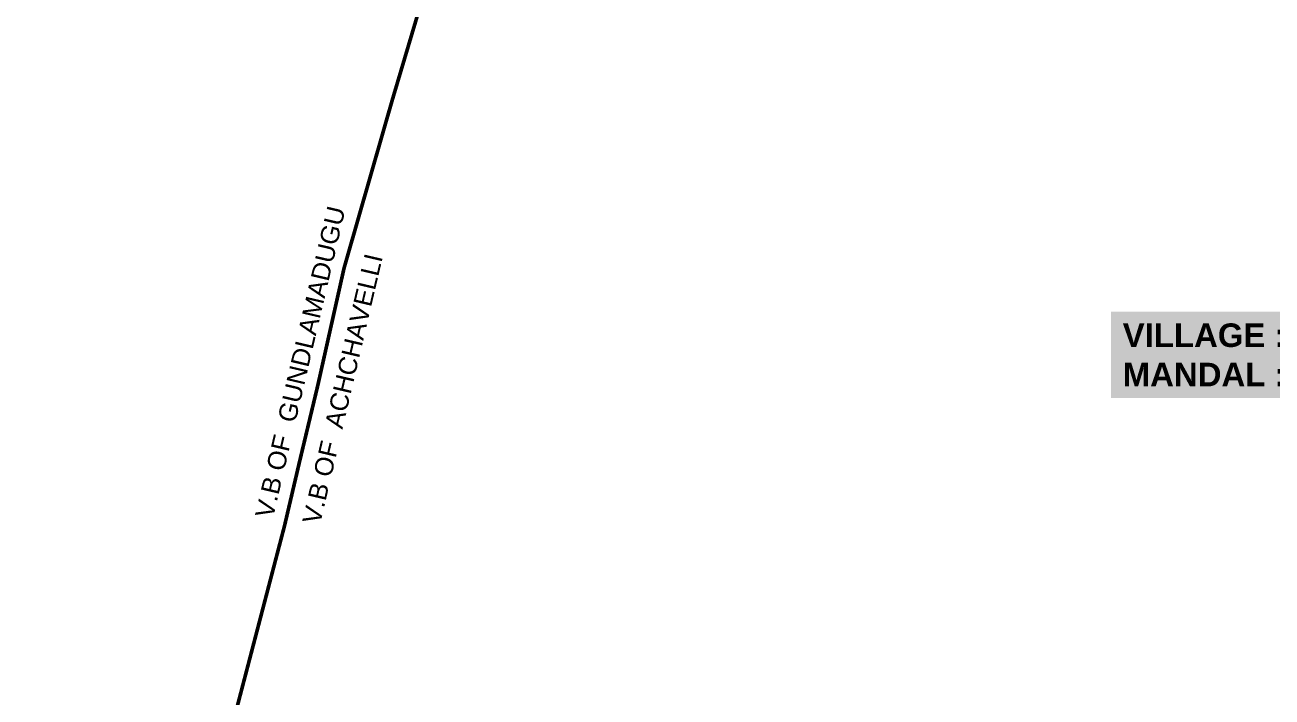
# Model space of a CAD drawing. Header units: inches. Extents: x 174104 to 230935, y 1583276 to 1631460.
# Drawn here: x 204942 to 207322, y 1601818 to 1603101 of the extents above; entities that cross this region are included whole.
import ezdxf
from ezdxf.enums import TextEntityAlignment as Align

# ---------------------------------------------------------------- set-up
doc = ezdxf.new("R2010")
doc.units = ezdxf.units.IN
doc.header["$LTSCALE"] = 15
doc.header["$MEASUREMENT"] = 0
doc.linetypes.add('HIDDEN2', pattern=[0.1875, 0.125, -0.0625])
for name, color, linetype in [('TEXT', 1, 'Continuous'), ('VB', 72, 'Continuous'), ('VILLAGE BOUNDRY', 5, 'Continuous')]:
    doc.layers.add(name, color=color, linetype=linetype)
doc.styles.get("Standard").update_dxf_attribs({"font": 'arial.ttf'})

msp = doc.modelspace()

# ---------------------------------------------------------------- linework, layer by layer
at = {"layer": 'VILLAGE BOUNDRY', "linetype": 'HIDDEN2', "ltscale": 20, "const_width": 7}
msp.add_lwpolyline([(203571.55879, 1599625.25757), (203791.12047, 1599689.23718), (204060.26592, 1599886.80079), (204282.77944, 1600002.62654), (204286.13917, 1600064.26447), (204752.319, 1600223.10858), (205100.28202, 1600433.11444), (205152.05635, 1600724.79087), (205177.56634, 1600929.61524), (205214.78575, 1601157.2378), (205270.13142, 1601469.74098), (205315.8771, 1601679.72454), (205437.45166, 1602144.30937), (205465.76374, 1602265.1479), (205501.09927, 1602412.9072), (205551.24719, 1602636.91614), (205642.98061, 1602956.78802), (205764.38448, 1603365.23283), (205811.43965, 1603536.20371), (205906.70745, 1603798.67439), (205977.54763, 1604112.24759), (206013.64296, 1604361.45039)], dxfattribs=at)

# ---------------------------------------------------------------- texts
at = {"layer": 'TEXT', "insert": (207037.20533, 1602531.17979), "char_height": 45, "width": 875.4943383, "attachment_point": 1, "bg_fill": 1, "box_fill_scale": 1.5, "bg_fill_color": 50, "bg_fill_transparency": 0}
msp.add_mtext('{\\fArial|b1|i0|c0|p34;\\C5;VILLAGE : ACHCHAVELLI\\PMANDAL : PULIVENDLA}', dxfattribs=at)
at = {"layer": 'VB', "color": 1}
for s, p in [('V.B OF  GUNDLAMADUGU ', (205398.30165, 1602161.32788)), ('V.B OF  ACHCHAVELLI ', (205488.20905, 1602149.73228))]:
    msp.add_text(s, height=35, rotation=76.81363239, dxfattribs=at).set_placement(p, align=Align.MIDDLE_LEFT)

doc.saveas('drawing.dxf')
